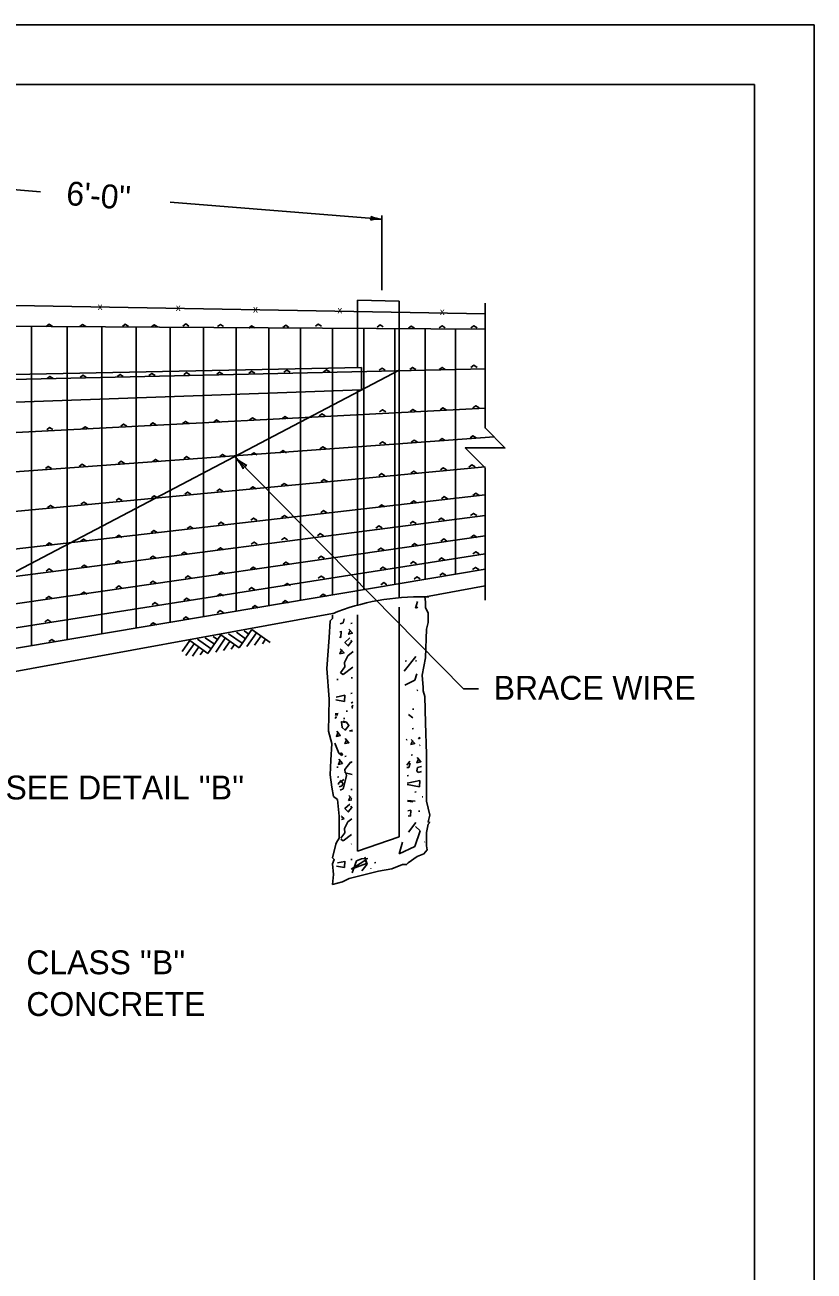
# Model space of a CAD drawing. Extents: x 1000 to 1036.3, y 1000 to 1022.
# Drawn here: x 1029.38 to 1036, y 1011.55 to 1022 of the extents above; entities that cross this region are included whole.
import ezdxf

# ---------------------------------------------------------------- set-up
doc = ezdxf.new("R2010")
doc.units = 0
for name, color, linetype in [('Level 1', 7, 'Continuous'), ('Level 10', 7, 'Continuous'), ('Level 11', 7, 'Continuous')]:
    doc.layers.add(name, color=color, linetype=linetype)

msp = doc.modelspace()

# ---------------------------------------------------------------- linework, layer by layer
at = {"layer": 'Level 1'}
for p, q in [((1027.874, 1020.732), (1029.509, 1020.601)), ((1030.597, 1020.513), (1032.374, 1020.371)), ((1032.374, 1019.776), (1032.374, 1020.402)), ((1033.24, 1019.578), (1027.952, 1019.669)), ((1032.17, 1019.693), (1032.519, 1019.684)), ((1032.17, 1019.127), (1032.17, 1019.693)), ((1032.519, 1017.194), (1032.519, 1019.684)), ((1033.24, 1019.666), (1033.24, 1018.87)), ((1027.952, 1019.481), (1033.24, 1019.449)), ((1029.434, 1019.472), (1029.434, 1016.794)), ((1029.732, 1019.47), (1029.732, 1016.844)), ((1030.025, 1019.469), (1030.025, 1016.894)), ((1030.313, 1019.467), (1030.313, 1016.943)), ((1030.597, 1019.465), (1030.597, 1016.991)), ((1030.877, 1019.463), (1030.877, 1017.038)), ((1031.152, 1019.462), (1031.152, 1017.084)), ((1031.424, 1019.46), (1031.424, 1017.13)), ((1031.691, 1019.458), (1031.691, 1017.175)), ((1031.959, 1019.457), (1031.959, 1017.221)), ((1032.222, 1019.455), (1032.222, 1017.265)), ((1032.482, 1019.454), (1032.482, 1017.309)), ((1032.738, 1019.452), (1032.738, 1017.352)), ((1032.991, 1019.451), (1032.991, 1017.395)), ((1027.624, 1016.537), (1032.519, 1019.106)), ((1027.952, 1018.997), (1033.24, 1019.117)), ((1028.062, 1019.044), (1032.203, 1019.127)), ((1032.203, 1018.94), (1032.203, 1019.127)), ((1028.062, 1018.794), (1032.203, 1018.94)), ((1032.17, 1017.128), (1032.17, 1018.938)), ((1027.952, 1018.512), (1033.24, 1018.786)), ((1027.952, 1018.153), (1033.315, 1018.545)), ((1033.059, 1016.432), (1031.137, 1018.38)), ((1027.952, 1017.794), (1033.24, 1018.293)), ((1027.952, 1017.45), (1033.24, 1018.058)), ((1033.24, 1018.036), (1033.24, 1017.175)), ((1027.952, 1017.2), (1033.24, 1017.886)), ((1033.24, 1017.715), (1027.952, 1016.95)), ((1027.952, 1016.731), (1033.24, 1017.565)), ((1027.952, 1016.544), (1033.24, 1017.437)), ((1032.739, 1017.204), (1033.24, 1017.295)), ((1032.519, 1017.116), (1032.519, 1015.191)), ((1028.416, 1016.419), (1031.959, 1017.063)), ((1032.17, 1015.071), (1032.17, 1017.054)), ((1031.153, 1016.907), (1031.229, 1016.853)), ((1031.176, 1016.776), (1031.283, 1016.93)), ((1031.218, 1016.918), (1031.256, 1016.891)), ((1031.283, 1016.93), (1031.437, 1016.822)), ((1030.697, 1016.746), (1030.761, 1016.838)), ((1030.73, 1016.711), (1030.799, 1016.811)), ((1030.761, 1016.838), (1030.914, 1016.73)), ((1030.826, 1016.849), (1030.941, 1016.768)), ((1030.891, 1016.861), (1030.968, 1016.807)), ((1030.914, 1016.73), (1031.022, 1016.884)), ((1030.957, 1016.872), (1030.995, 1016.845)), ((1030.98, 1016.741), (1031.06, 1016.857)), ((1031.022, 1016.884), (1031.176, 1016.776)), ((1031.045, 1016.753), (1031.099, 1016.83)), ((1031.087, 1016.895), (1031.202, 1016.815)), ((1031.11, 1016.765), (1031.137, 1016.803)), ((1031.241, 1016.788), (1031.321, 1016.903)), ((1031.306, 1016.799), (1031.36, 1016.876)), ((1031.371, 1016.811), (1031.398, 1016.849)), ((1030.784, 1016.707), (1030.838, 1016.784)), ((1030.849, 1016.719), (1030.876, 1016.757)), ((1033.184, 1016.432), (1033.059, 1016.432)), ((1032.17, 1015.071), (1032.519, 1015.191))]:
    msp.add_line(p, q, dxfattribs=at)
for points in [[(1029.557, 1019.472), (1029.581, 1019.49), (1029.609, 1019.472)], [(1029.839, 1019.47), (1029.863, 1019.487), (1029.891, 1019.47)], [(1030.197, 1019.472), (1030.22, 1019.49), (1030.248, 1019.472)], [(1030.44, 1019.467), (1030.464, 1019.485), (1030.491, 1019.468)], [(1030.704, 1019.474), (1030.728, 1019.492), (1030.755, 1019.474)], [(1030.995, 1019.47), (1031.019, 1019.487), (1031.046, 1019.47)], [(1031.257, 1019.458), (1031.28, 1019.476), (1031.308, 1019.459)], [(1031.543, 1019.463), (1031.567, 1019.481), (1031.594, 1019.463)], [(1031.816, 1019.473), (1031.84, 1019.491), (1031.867, 1019.473)], [(1032.334, 1019.466), (1032.358, 1019.484), (1032.385, 1019.467)], [(1032.596, 1019.456), (1032.62, 1019.474), (1032.648, 1019.456)], [(1032.855, 1019.459), (1032.879, 1019.477), (1032.906, 1019.46)], [(1033.121, 1019.459), (1033.145, 1019.477), (1033.172, 1019.46)], [(1031.552, 1019.087), (1031.576, 1019.105), (1031.603, 1019.088)], [(1031.885, 1019.09), (1031.909, 1019.108), (1031.936, 1019.09)], [(1032.351, 1019.104), (1032.375, 1019.121), (1032.402, 1019.104)], [(1032.607, 1019.111), (1032.63, 1019.128), (1032.658, 1019.111)], [(1032.855, 1019.111), (1032.879, 1019.128), (1032.906, 1019.111)], [(1033.121, 1019.128), (1033.145, 1019.146), (1033.172, 1019.128)], [(1029.564, 1019.035), (1029.588, 1019.053), (1029.615, 1019.035)], [(1029.842, 1019.044), (1029.865, 1019.062), (1029.893, 1019.045)], [(1030.153, 1019.051), (1030.177, 1019.069), (1030.204, 1019.051)], [(1030.419, 1019.06), (1030.443, 1019.078), (1030.471, 1019.06)], [(1030.711, 1019.067), (1030.734, 1019.085), (1030.762, 1019.067)], [(1030.988, 1019.072), (1031.012, 1019.089), (1031.039, 1019.072)], [(1031.257, 1019.078), (1031.28, 1019.096), (1031.308, 1019.079)], [(1032.862, 1018.772), (1032.886, 1018.79), (1032.913, 1018.773)], [(1033.24, 1018.036), (1033.24, 1018.286), (1033.073, 1018.453), (1033.406, 1018.453), (1033.24, 1018.62), (1033.24, 1018.87)], [(1033.138, 1018.79), (1033.162, 1018.807), (1033.19, 1018.79)], [(1030.963, 1018.669), (1030.987, 1018.687), (1031.014, 1018.669)], [(1031.263, 1018.687), (1031.287, 1018.705), (1031.315, 1018.687)], [(1031.536, 1018.698), (1031.56, 1018.716), (1031.588, 1018.699)], [(1031.847, 1018.72), (1031.871, 1018.738), (1031.898, 1018.721)], [(1032.355, 1018.755), (1032.378, 1018.773), (1032.406, 1018.755)], [(1032.61, 1018.758), (1032.634, 1018.776), (1032.661, 1018.759)], [(1029.562, 1018.605), (1029.586, 1018.623), (1029.613, 1018.606)], [(1029.86, 1018.612), (1029.884, 1018.63), (1029.911, 1018.612)], [(1030.183, 1018.635), (1030.207, 1018.653), (1030.234, 1018.635)], [(1030.429, 1018.646), (1030.452, 1018.664), (1030.48, 1018.646)], [(1030.702, 1018.658), (1030.725, 1018.675), (1030.753, 1018.658)], [(1032.355, 1018.486), (1032.378, 1018.503), (1032.406, 1018.486)], [(1032.62, 1018.5), (1032.644, 1018.517), (1032.672, 1018.5)], [(1032.855, 1018.513), (1032.879, 1018.531), (1032.906, 1018.514)], [(1033.114, 1018.537), (1033.138, 1018.555), (1033.165, 1018.538)], [(1030.711, 1018.362), (1030.734, 1018.38), (1030.762, 1018.362)], [(1031.013, 1018.38), (1031.037, 1018.398), (1031.064, 1018.38)], [(1031.275, 1018.394), (1031.298, 1018.411), (1031.326, 1018.394)], [(1031.52, 1018.412), (1031.544, 1018.43), (1031.572, 1018.412)], [(1031.854, 1018.444), (1031.878, 1018.462), (1031.905, 1018.445)], [(1029.551, 1018.28), (1029.574, 1018.298), (1029.602, 1018.28)], [(1029.835, 1018.298), (1029.859, 1018.316), (1029.886, 1018.298)], [(1030.162, 1018.323), (1030.186, 1018.341), (1030.214, 1018.323)], [(1030.451, 1018.339), (1030.475, 1018.357), (1030.503, 1018.339)], [(1032.866, 1018.268), (1032.889, 1018.286), (1032.917, 1018.268)], [(1033.104, 1018.292), (1033.128, 1018.31), (1033.155, 1018.293)], [(1031.864, 1018.172), (1031.888, 1018.189), (1031.916, 1018.172)], [(1032.348, 1018.22), (1032.371, 1018.238), (1032.399, 1018.22)], [(1032.617, 1018.241), (1032.641, 1018.258), (1032.668, 1018.241)], [(1030.72, 1018.064), (1030.743, 1018.082), (1030.771, 1018.064)], [(1030.988, 1018.089), (1031.012, 1018.107), (1031.039, 1018.089)], [(1031.268, 1018.109), (1031.292, 1018.127), (1031.319, 1018.11)], [(1031.53, 1018.137), (1031.553, 1018.154), (1031.581, 1018.137)], [(1033.138, 1018.054), (1033.162, 1018.072), (1033.19, 1018.054)], [(1029.569, 1017.952), (1029.592, 1017.97), (1029.62, 1017.953)], [(1029.848, 1017.98), (1029.872, 1017.997), (1029.9, 1017.98)], [(1030.144, 1018.011), (1030.168, 1018.029), (1030.195, 1018.012)], [(1030.44, 1018.034), (1030.464, 1018.052), (1030.491, 1018.035)], [(1032.348, 1017.957), (1032.371, 1017.975), (1032.399, 1017.958)], [(1032.617, 1017.992), (1032.641, 1018.01), (1032.668, 1017.992)], [(1032.873, 1018.026), (1032.896, 1018.044), (1032.924, 1018.027)], [(1031.273, 1017.848), (1031.296, 1017.865), (1031.324, 1017.848)], [(1031.532, 1017.868), (1031.556, 1017.886), (1031.583, 1017.869)], [(1031.861, 1017.909), (1031.885, 1017.927), (1031.912, 1017.909)], [(1032.848, 1017.847), (1032.872, 1017.865), (1032.9, 1017.847)], [(1033.118, 1017.885), (1033.141, 1017.903), (1033.169, 1017.885)], [(1030.438, 1017.743), (1030.461, 1017.761), (1030.489, 1017.743)], [(1030.74, 1017.777), (1030.764, 1017.795), (1030.791, 1017.778)], [(1031, 1017.811), (1031.023, 1017.829), (1031.051, 1017.812)], [(1032.324, 1017.781), (1032.347, 1017.799), (1032.375, 1017.782)], [(1032.61, 1017.819), (1032.634, 1017.837), (1032.661, 1017.82)], [(1029.56, 1017.638), (1029.583, 1017.656), (1029.611, 1017.639)], [(1029.846, 1017.67), (1029.87, 1017.688), (1029.897, 1017.671)], [(1030.142, 1017.702), (1030.166, 1017.72), (1030.193, 1017.702)], [(1031.277, 1017.645), (1031.301, 1017.663), (1031.328, 1017.646)], [(1031.532, 1017.682), (1031.556, 1017.699), (1031.583, 1017.682)], [(1031.833, 1017.716), (1031.857, 1017.734), (1031.884, 1017.716)], [(1032.624, 1017.633), (1032.648, 1017.651), (1032.675, 1017.633)], [(1032.869, 1017.671), (1032.893, 1017.689), (1032.92, 1017.671)], [(1033.121, 1017.702), (1033.145, 1017.72), (1033.172, 1017.702)], [(1030.429, 1017.527), (1030.452, 1017.545), (1030.48, 1017.527)], [(1030.692, 1017.561), (1030.716, 1017.579), (1030.744, 1017.561)], [(1030.995, 1017.598), (1031.019, 1017.615), (1031.046, 1017.598)], [(1031.84, 1017.526), (1031.864, 1017.544), (1031.891, 1017.526)], [(1032.341, 1017.595), (1032.365, 1017.613), (1032.392, 1017.595)], [(1033.138, 1017.564), (1033.162, 1017.582), (1033.19, 1017.564)], [(1029.557, 1017.42), (1029.581, 1017.438), (1029.609, 1017.42)], [(1029.853, 1017.452), (1029.877, 1017.47), (1029.904, 1017.452)], [(1030.137, 1017.488), (1030.161, 1017.506), (1030.189, 1017.489)], [(1031.27, 1017.436), (1031.294, 1017.454), (1031.321, 1017.436)], [(1031.546, 1017.477), (1031.569, 1017.495), (1031.597, 1017.477)], [(1032.358, 1017.436), (1032.382, 1017.454), (1032.409, 1017.436)], [(1032.614, 1017.481), (1032.637, 1017.499), (1032.665, 1017.481)], [(1032.852, 1017.512), (1032.875, 1017.53), (1032.903, 1017.512)], [(1033.135, 1017.433), (1033.159, 1017.45), (1033.186, 1017.433)], [(1030.429, 1017.318), (1030.452, 1017.335), (1030.48, 1017.318)], [(1030.722, 1017.361), (1030.746, 1017.379), (1030.773, 1017.361)], [(1031.002, 1017.397), (1031.026, 1017.415), (1031.053, 1017.398)], [(1031.84, 1017.36), (1031.864, 1017.378), (1031.891, 1017.36)], [(1032.645, 1017.353), (1032.668, 1017.371), (1032.696, 1017.354)], [(1032.859, 1017.384), (1032.882, 1017.402), (1032.91, 1017.385)], [(1029.849, 1017.227), (1029.872, 1017.244), (1029.9, 1017.227)], [(1030.142, 1017.277), (1030.166, 1017.295), (1030.193, 1017.277)], [(1030.993, 1017.211), (1031.016, 1017.229), (1031.044, 1017.211)], [(1031.257, 1017.263), (1031.28, 1017.281), (1031.308, 1017.263)], [(1031.555, 1017.3), (1031.578, 1017.317), (1031.606, 1017.3)], [(1031.857, 1017.208), (1031.881, 1017.226), (1031.909, 1017.209)], [(1032.365, 1017.305), (1032.389, 1017.323), (1032.416, 1017.305)], [(1029.555, 1017.19), (1029.579, 1017.208), (1029.606, 1017.191)], [(1030.445, 1017.138), (1030.468, 1017.156), (1030.496, 1017.138)], [(1030.711, 1017.174), (1030.734, 1017.192), (1030.762, 1017.175)], [(1031.284, 1017.113), (1031.308, 1017.131), (1031.335, 1017.113)], [(1031.539, 1017.154), (1031.562, 1017.172), (1031.59, 1017.154)], [(1031.96, 1017.051), (1031.96, 1017.023), (1031.939, 1017.002), (1031.932, 1016.864), (1031.911, 1016.602), (1031.932, 1016.346), (1031.925, 1016.077), (1031.953, 1015.973), (1031.946, 1015.835), (1031.939, 1015.711), (1031.953, 1015.607), (1031.967, 1015.531), (1032.001, 1015.504), (1032.015, 1015.366), (1032.015, 1015.179), (1031.994, 1015.145), (1031.987, 1015.131), (1031.96, 1015.014), (1031.974, 1015), (1031.96, 1014.965), (1031.967, 1014.875), (1031.96, 1014.793), (1032.043, 1014.813), (1032.098, 1014.841), (1032.346, 1014.903), (1032.457, 1014.924), (1032.547, 1014.958), (1032.581, 1014.958), (1032.595, 1014.972), (1032.671, 1015.027), (1032.726, 1015.048), (1032.754, 1015.083), (1032.747, 1015.117), (1032.747, 1015.131), (1032.747, 1015.228), (1032.761, 1015.297), (1032.775, 1015.311), (1032.761, 1015.317), (1032.775, 1015.373), (1032.747, 1015.49), (1032.747, 1015.587), (1032.747, 1015.884), (1032.74, 1016.146), (1032.733, 1016.367), (1032.719, 1016.415), (1032.719, 1016.443), (1032.712, 1016.547), (1032.74, 1016.692), (1032.747, 1016.933), (1032.761, 1016.989), (1032.761, 1017.071), (1032.74, 1017.113), (1032.74, 1017.161), (1032.733, 1017.203), (1032.768, 1017.203)], [(1032.673, 1017.165), (1032.657, 1017.109)], [(1032.657, 1017.109), (1032.675, 1017.118)], [(1029.546, 1016.995), (1029.57, 1017.012), (1029.597, 1016.995)], [(1030.706, 1017.017), (1030.73, 1017.035), (1030.757, 1017.018)], [(1030.993, 1017.07), (1031.016, 1017.088), (1031.044, 1017.07)], [(1032.049, 1016.987), (1032.058, 1017.02)], [(1030.431, 1016.97), (1030.455, 1016.987), (1030.482, 1016.97)], [(1032.032, 1016.914), (1032.021, 1016.911)], [(1032.025, 1016.978), (1032.049, 1016.987)], [(1032.03, 1016.862), (1032.032, 1016.915)], [(1032.111, 1016.924), (1032.094, 1016.89), (1032.127, 1016.898), (1032.097, 1016.932)], [(1032.125, 1016.982), (1032.114, 1016.981)], [(1029.58, 1016.829), (1029.604, 1016.846), (1029.631, 1016.829)], [(1032.018, 1016.865), (1032.03, 1016.862)], [(1032.105, 1016.86), (1032.063, 1016.822), (1032.091, 1016.793), (1032.122, 1016.831), (1032.113, 1016.842)], [(1032.039, 1016.761), (1032.022, 1016.726), (1032.056, 1016.734), (1032.025, 1016.769)], [(1032.088, 1016.71), (1032.059, 1016.653)], [(1032.132, 1016.745), (1032.088, 1016.71)], [(1032.659, 1016.704), (1032.562, 1016.58)], [(1032.063, 1016.618), (1032.027, 1016.568)], [(1032.049, 1016.552), (1032.131, 1016.614)], [(1032.059, 1016.653), (1032.063, 1016.618)], [(1032.58, 1016.666), (1032.569, 1016.664)], [(1032.663, 1016.665), (1032.657, 1016.671)], [(1032.006, 1016.512), (1031.997, 1016.511)], [(1032.027, 1016.568), (1032.049, 1016.552)], [(1032.128, 1016.526), (1032.117, 1016.525)], [(1032.565, 1016.464), (1032.65, 1016.505)], [(1032.65, 1016.505), (1032.668, 1016.559)], [(1032.125, 1016.395), (1032.114, 1016.394)], [(1032.674, 1016.42), (1032.668, 1016.419)], [(1031.988, 1016.34), (1032.061, 1016.327)], [(1032.062, 1016.378), (1031.989, 1016.363)], [(1032.061, 1016.327), (1032.062, 1016.379)], [(1032.129, 1016.322), (1032.116, 1016.314)], [(1032.116, 1016.314), (1032.129, 1016.319)], [(1032.129, 1016.296), (1032.122, 1016.276)], [(1031.981, 1016.185), (1031.993, 1016.201)], [(1031.991, 1016.214), (1031.982, 1016.218)], [(1031.982, 1016.215), (1032.005, 1016.215)], [(1032.006, 1016.226), (1031.983, 1016.224)], [(1032.064, 1016.184), (1032.053, 1016.183)], [(1032.084, 1016.246), (1032.073, 1016.244)], [(1032.122, 1016.276), (1032.129, 1016.269)], [(1032.633, 1016.189), (1032.598, 1016.218)], [(1032.641, 1016.263), (1032.63, 1016.261)], [(1032.008, 1016.069), (1031.992, 1016.034), (1032.025, 1016.042), (1031.995, 1016.077)], [(1032.065, 1016.149), (1032.034, 1016.157), (1032.04, 1016.107), (1032.066, 1016.086), (1032.097, 1016.125), (1032.076, 1016.154), (1032.045, 1016.16)], [(1032.127, 1016.087), (1032.101, 1016.081)], [(1032.101, 1016.081), (1032.127, 1016.077)], [(1032.638, 1016.099), (1032.627, 1016.098)], [(1031.98, 1015.977), (1032.012, 1015.892)], [(1032.08, 1016.007), (1032.063, 1015.973), (1032.097, 1015.981), (1032.066, 1016.016)], [(1032.587, 1016.007), (1032.577, 1016.006)], [(1032.634, 1016), (1032.617, 1015.966), (1032.65, 1015.974), (1032.62, 1016.009)], [(1032.693, 1016.028), (1032.68, 1016.014)], [(1032.68, 1016.014), (1032.694, 1016.018)], [(1032.012, 1015.892), (1032.037, 1015.874)], [(1032.044, 1015.888), (1032.027, 1015.896)], [(1032.037, 1015.874), (1032.044, 1015.888)], [(1032.074, 1015.868), (1032.063, 1015.866)], [(1032.631, 1015.878), (1032.62, 1015.877)], [(1032.696, 1015.959), (1032.688, 1015.958)], [(1032.006, 1015.776), (1031.995, 1015.775)], [(1032.025, 1015.834), (1032.009, 1015.799), (1032.042, 1015.807), (1032.012, 1015.842)], [(1032.112, 1015.821), (1032.063, 1015.755)], [(1032.125, 1015.816), (1032.112, 1015.821)], [(1032.609, 1015.826), (1032.582, 1015.792)], [(1032.583, 1015.773), (1032.6, 1015.773)], [(1032.6, 1015.773), (1032.612, 1015.808)], [(1032.673, 1015.774), (1032.666, 1015.745)], [(1032.685, 1015.847), (1032.668, 1015.813), (1032.701, 1015.821), (1032.671, 1015.856)], [(1032.705, 1015.782), (1032.673, 1015.774)], [(1032.013, 1015.694), (1032.002, 1015.693)], [(1032.055, 1015.673), (1032.011, 1015.641)], [(1032.045, 1015.644), (1032.022, 1015.665)], [(1032.049, 1015.594), (1032.076, 1015.702)], [(1032.063, 1015.755), (1032.066, 1015.729)], [(1032.066, 1015.729), (1032.124, 1015.713)], [(1032.076, 1015.702), (1032.073, 1015.72)], [(1032.597, 1015.705), (1032.586, 1015.703)], [(1032.691, 1015.663), (1032.586, 1015.642)], [(1032.666, 1015.745), (1032.677, 1015.73)], [(1032.677, 1015.73), (1032.707, 1015.738)], [(1032.689, 1015.612), (1032.691, 1015.665)], [(1032.011, 1015.641), (1032.009, 1015.63)], [(1032.016, 1015.61), (1032.041, 1015.618)], [(1032.024, 1015.584), (1032.049, 1015.594)], [(1032.041, 1015.618), (1032.045, 1015.644)], [(1032.123, 1015.589), (1032.114, 1015.587)], [(1032.586, 1015.63), (1032.689, 1015.612)], [(1032.662, 1015.568), (1032.651, 1015.567)], [(1032.105, 1015.466), (1032.063, 1015.429), (1032.091, 1015.4), (1032.122, 1015.437), (1032.113, 1015.448)], [(1032.111, 1015.531), (1032.094, 1015.496)], [(1032.094, 1015.496), (1032.122, 1015.503)], [(1032.122, 1015.51), (1032.097, 1015.539)], [(1032.654, 1015.491), (1032.59, 1015.496)], [(1032.59, 1015.49), (1032.632, 1015.484)], [(1032.717, 1015.527), (1032.712, 1015.526)], [(1032.035, 1015.336), (1032.056, 1015.341)], [(1032.039, 1015.367), (1032.036, 1015.362)], [(1032.056, 1015.341), (1032.036, 1015.363)], [(1032.121, 1015.343), (1032.088, 1015.317)], [(1032.616, 1015.415), (1032.592, 1015.41)], [(1032.593, 1015.367), (1032.615, 1015.364)], [(1032.615, 1015.364), (1032.616, 1015.416)], [(1032.692, 1015.408), (1032.681, 1015.407)], [(1032.088, 1015.317), (1032.059, 1015.26)], [(1032.059, 1015.26), (1032.063, 1015.225)], [(1032.659, 1015.311), (1032.596, 1015.23)], [(1032.65, 1015.111), (1032.694, 1015.243)], [(1032.694, 1015.243), (1032.657, 1015.278)], [(1032.063, 1015.225), (1032.03, 1015.179)], [(1032.03, 1015.173), (1032.049, 1015.158)], [(1032.049, 1015.158), (1032.12, 1015.212)], [(1032.119, 1015.132), (1032.117, 1015.131)], [(1032.547, 1015.147), (1032.518, 1015.048)], [(1032.735, 1015.149), (1032.732, 1015.148)], [(1032.518, 1015.048), (1032.65, 1015.111)], [(1031.994, 1014.945), (1032.061, 1014.933)], [(1032.062, 1014.985), (1032, 1014.972)], [(1032.061, 1014.933), (1032.062, 1014.986)], [(1032.125, 1015.002), (1032.114, 1015.001)], [(1032.246, 1015.001), (1032.116, 1014.92)], [(1032.116, 1014.92), (1032.246, 1014.969)], [(1032.16, 1014.991), (1032.124, 1014.889)], [(1032.203, 1015.008), (1032.16, 1014.991)], [(1032.255, 1015.009), (1032.203, 1015.008)], [(1032.205, 1014.907), (1032.251, 1014.963)], [(1032.246, 1014.969), (1032.231, 1015.02)], [(1032.251, 1014.963), (1032.234, 1015.011)], [(1032.281, 1014.923), (1032.28, 1014.925)], [(1032.322, 1014.975), (1032.311, 1014.973)]]:
    msp.add_lwpolyline(points, dxfattribs=at)
for centre, radius, start, end in [((1032.263, 1020.38), 0.0235, 314.1817, 36.2984), ((1032.351, 1020.078), 0.293, 85.4071, 104.0759), ((1032.398, 1020.663), 0.293, 246.7543, 265.401), ((1032.351, 1020.078), 0.293, 85.3949, 85.4071), ((1031.416, 1018.655), 0.391, 224.6029, 243.2717), ((1030.859, 1018.106), 0.391, 25.9501, 44.5968), ((1031.416, 1018.655), 0.391, 224.5907, 224.6029), ((1031.242, 1018.274), 0.0313, 93.3775, 175.4942), ((1032.696, 1015.223), 1.982, 88.773, 111.8407)]:
    msp.add_arc(centre, radius, start, end, dxfattribs=at)
at = {"layer": 'Level 10'}
for p, q in [((1000, 1022), (1036, 1022)), ((1036, 1022), (1036, 1000)), ((1007, 1021.5), (1035.5, 1021.5)), ((1035.5, 1021.5), (1035.5, 1000.5))]:
    msp.add_line(p, q, dxfattribs=at)
at = {"layer": 'Level 11'}
msp.add_lwpolyline([(1007, 1000.5), (1035.5, 1000.5), (1035.5, 1021.5), (1007, 1021.5)], close=True, dxfattribs=at)

# ---------------------------------------------------------------- texts
at = {"layer": 'Level 1'}
msp.add_text("6'-0''", height=0.2, rotation=355.4071, dxfattribs=at).set_placement((1029.72, 1020.491))
for s, height, p in [('x', 0.06, (1029.989, 1019.609)), ('x', 0.06, (1030.645, 1019.601)), ('x', 0.06, (1031.293, 1019.588)), ('x', 0.06, (1032.001, 1019.581)), ('x', 0.06, (1032.86, 1019.567)), ('BRACE WIRE', 0.2, (1033.312, 1016.341)), ("SEE DETAIL ''B''", 0.2, (1029.216, 1015.505)), ("CLASS ''B''", 0.2, (1029.391, 1014.039)), ('CONCRETE', 0.2, (1029.391, 1013.689))]:
    msp.add_text(s, height=height, dxfattribs=at).set_placement(p)

doc.saveas('drawing.dxf')
